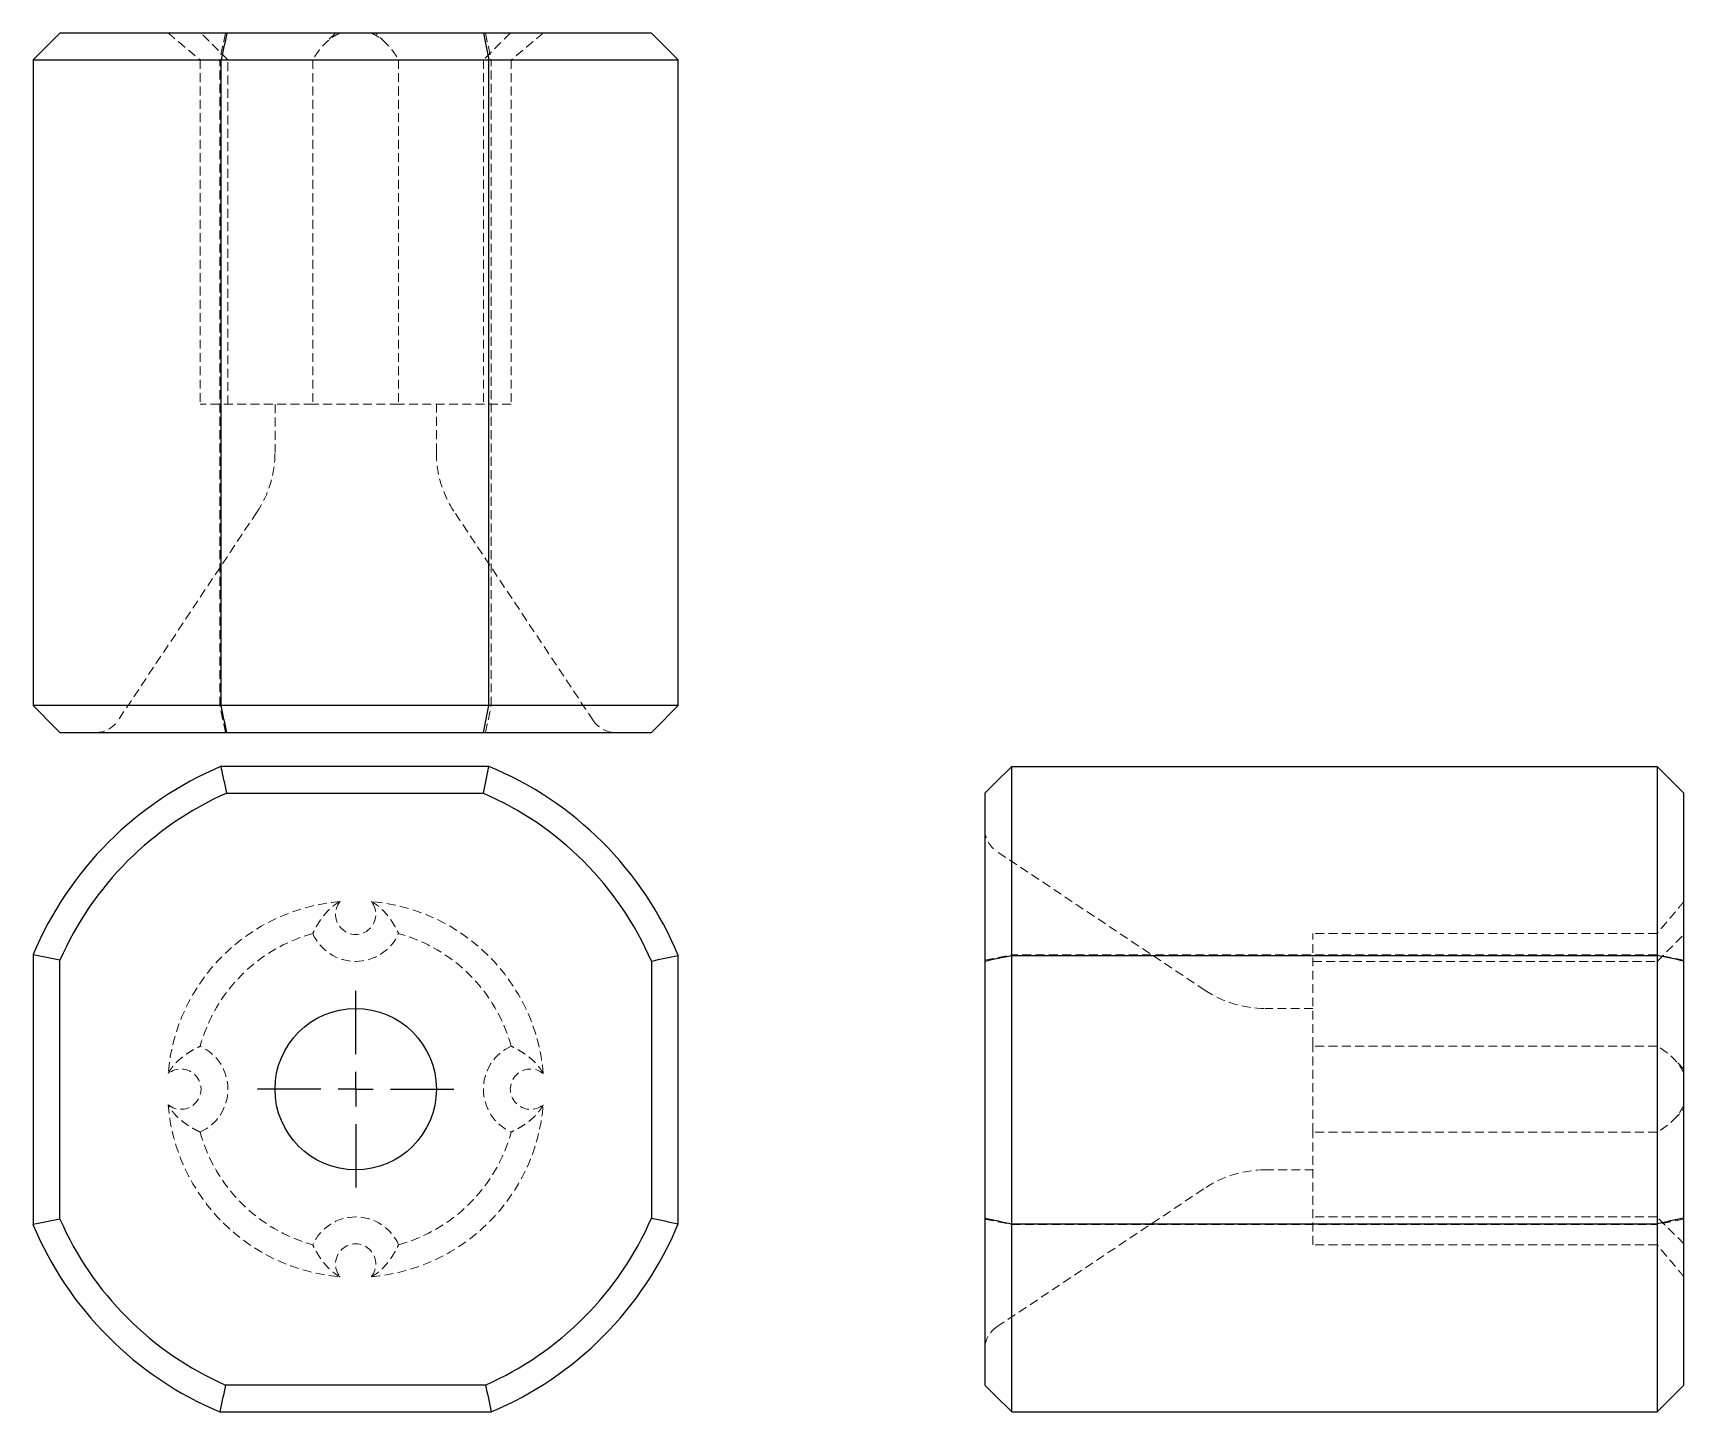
# Model space of a CAD drawing. Header units: millimetres. Extents: x 37 to 273, y 11 to 208.
import ezdxf

# ---------------------------------------------------------------- set-up
doc = ezdxf.new("R2010")
doc.units = ezdxf.units.MM
doc.linetypes.add('HIDDEN', pattern=[1.905, 1.27, -0.635])
doc.layers.add('10', color=7, linetype='Continuous')

# ---------------------------------------------------------------- blocks, each defined once
blk = doc.blocks.new('SW_CENTERMARKSYMBOL_0')
at = {"layer": '10', "color": 0}
for p, q in [((0, 5), (0, 14.04)), ((0, 0), (0, 2.5)), ((-5, 0), (-14.04, 0)), ((0, 0), (-2.5, 0)), ((0, 0), (0, -2.5)), ((0, 0), (2.5, 0)), ((5, 0), (14.04, 0)), ((0, -5), (0, -14.04))]:
    blk.add_line(p, q, dxfattribs=at)

msp = doc.modelspace()

# ---------------------------------------------------------------- linework, layer by layer
at = {"color": 7, "linetype": 'Continuous', "lineweight": 25}
for p, q in [((64.56, 208), (40.69, 208)), ((101.26, 208), (64.56, 208)), ((125.31, 208), (101.26, 208)), ((36.85, 204.15), (63.77, 204.15)), ((36.85, 204.15), (36.85, 111.84)), ((63.77, 204.15), (102.04, 204.15)), ((63.77, 111.84), (63.77, 204.15)), ((102.04, 204.15), (129.15, 204.15)), ((102.04, 111.84), (102.04, 204.15)), ((129.15, 111.84), (129.15, 204.15)), ((63.77, 111.84), (36.85, 111.84)), ((102.04, 111.84), (63.77, 111.84)), ((129.15, 111.84), (102.04, 111.84)), ((40.69, 108), (64.56, 108)), ((64.56, 108), (101.26, 108)), ((101.26, 108), (125.31, 108)), ((102.04, 103.15), (63.77, 103.15)), ((176.84, 103.15), (269.15, 103.15)), ((176.84, 76.1), (176.84, 103.15)), ((269.15, 103.15), (269.15, 76.1)), ((64.56, 99.31), (101.26, 99.31)), ((173, 99.31), (173, 75.32)), ((273, 75.32), (273, 99.31)), ((36.85, 76.22), (36.85, 37.64)), ((129.15, 37.76), (129.15, 76.1)), ((176.84, 76.1), (269.15, 76.1)), ((176.84, 37.76), (176.84, 76.1)), ((269.15, 76.1), (269.15, 37.76)), ((40.69, 38.42), (40.69, 75.43)), ((125.31, 75.32), (125.31, 38.55)), ((173, 75.32), (173, 38.55)), ((273, 38.55), (273, 75.32)), ((173, 38.55), (173, 14.69)), ((273, 14.69), (273, 38.55)), ((176.84, 37.76), (269.15, 37.76)), ((176.84, 10.85), (176.84, 37.76)), ((269.15, 37.76), (269.15, 10.85)), ((101.58, 14.69), (64.37, 14.69)), ((63.58, 10.85), (102.37, 10.85)), ((176.84, 10.85), (269.15, 10.85))]:
    msp.add_line(p, q, dxfattribs=at)
at = {"color": 7, "linetype": 'HIDDEN', "lineweight": 18}
for p, q in [((64.73, 204.15), (60.88, 208)), ((80.12, 208), (78.58, 206.47)), ((87.42, 206.46), (85.88, 208)), ((105.12, 208), (101.27, 204.15)), ((78.58, 206.47), (78.58, 206.46)), ((60.76, 204.15), (60.76, 154.92)), ((63.58, 111.84), (63.58, 204.15)), ((64.73, 154.92), (64.73, 204.15)), ((76.86, 204.15), (76.86, 154.92)), ((89.14, 204.15), (89.14, 154.92)), ((101.27, 204.15), (101.27, 154.92)), ((102.37, 111.84), (102.37, 204.15)), ((105.24, 204.15), (105.24, 154.92)), ((76.86, 154.92), (60.76, 154.92)), ((71.46, 154.92), (71.46, 148.04)), ((89.14, 154.92), (76.86, 154.92)), ((105.24, 154.92), (89.14, 154.92)), ((94.54, 148.04), (94.54, 154.92)), ((68.88, 139.51), (49.01, 109.71)), ((116.99, 109.71), (97.12, 139.51)), ((204.51, 71.12), (174.71, 90.99)), ((219.92, 63.14), (219.92, 79.24)), ((269.15, 79.24), (219.92, 79.24)), ((269.15, 75.27), (273, 79.12)), ((269.15, 76.22), (176.84, 76.22)), ((219.92, 75.27), (269.15, 75.27)), ((219.92, 68.54), (213.04, 68.54)), ((269.15, 63.14), (219.92, 63.14)), ((219.92, 50.86), (219.92, 63.14)), ((271.47, 61.42), (271.46, 61.42)), ((273, 59.88), (271.47, 61.42)), ((271.46, 52.58), (273, 54.12)), ((271.46, 52.58), (271.46, 52.58)), ((269.15, 50.86), (219.92, 50.86)), ((219.92, 34.76), (219.92, 50.86)), ((213.04, 45.46), (219.92, 45.46)), ((174.71, 23.01), (204.51, 42.88)), ((269.15, 38.73), (219.92, 38.73)), ((273, 34.88), (269.15, 38.73)), ((176.84, 37.64), (269.15, 37.64)), ((269.15, 34.76), (219.92, 34.76))]:
    msp.add_line(p, q, dxfattribs=at)
at = {"color": 7, "linetype": 'Continuous', "lineweight": 25}
msp.add_circle((83, 57), 11.54, dxfattribs=at)
at = {"color": 7, "linetype": 'HIDDEN', "lineweight": 18}
for centre, radius, start, end in [((56.08, 148.04), 15.38, 326.3099, 0), ((109.92, 148.04), 15.38, 180, 213.6901), ((45.81, 111.84), 3.85, 270, 326.3099), ((120.19, 111.84), 3.85, 213.6901, 270), ((176.84, 94.19), 3.85, 180, 236.3099), ((83, 57), 26.92, 94.7497, 175.2503), ((83, 82), 2.88, 140.6086, 39.3914), ((83, 57), 26.92, 4.7497, 85.2503), ((83, 57), 23.08, 105.433, 164.567), ((83, 82), 6.73, 204.1634, 335.8366), ((83, 57), 23.08, 15.433, 74.567), ((213.04, 83.92), 15.38, 236.3099, 270), ((58, 57), 6.73, 294.1634, 65.8366), ((108, 57), 6.73, 114.1634, 245.8366), ((58, 57), 2.88, 230.6086, 129.3914), ((108, 57), 2.88, 50.6086, 309.3914), ((83, 57), 26.92, 184.7497, 265.2503), ((83, 57), 26.92, 274.7497, 355.2503), ((83, 57), 23.08, 195.433, 254.567), ((83, 57), 23.08, 285.433, 344.567), ((213.04, 30.08), 15.38, 90, 123.6901), ((83, 32), 6.73, 24.1634, 155.8366), ((83, 32), 2.88, 320.6086, 219.3914), ((176.84, 19.81), 3.85, 123.6901, 180)]:
    msp.add_arc(centre, radius, start, end, dxfattribs=at)
at = {"color": 7, "linetype": 'Continuous', "lineweight": 25}
for centre, radius, start, end in [((83.28, 56.73), 50.36, 112.7928, 157.2201), ((82.97, 56.93), 50, 22.541, 67.5875), ((83.28, 56.73), 46.52, 113.7295, 156.2838), ((82.97, 56.93), 46.15, 23.4743, 66.6597), ((82.97, 56.93), 46.15, 203.6384, 246.2292), ((82.97, 56.93), 46.15, 293.7708, 336.5257), ((82.97, 56.93), 50, 202.6984, 247.1746), ((82.97, 56.93), 50, 292.8254, 337.459)]:
    msp.add_arc(centre, radius, start, end, dxfattribs=at)
for points in [[(40.69, 208), (39.41, 206.72), (38.13, 205.43), (36.85, 204.15)], [(64.56, 208), (64.29, 206.72), (64.03, 205.43), (63.77, 204.15)], [(101.26, 208), (101.52, 206.72), (101.78, 205.43), (102.04, 204.15)], [(125.31, 208), (126.59, 206.72), (127.87, 205.43), (129.15, 204.15)], [(40.69, 108), (39.41, 109.28), (38.13, 110.56), (36.85, 111.84)], [(64.56, 108), (64.29, 109.28), (64.03, 110.56), (63.77, 111.84)], [(101.26, 108), (101.52, 109.28), (101.78, 110.56), (102.04, 111.84)], [(125.31, 108), (126.59, 109.28), (127.87, 110.56), (129.15, 111.84)], [(64.56, 99.31), (64.29, 100.59), (64.03, 101.87), (63.77, 103.15)], [(101.26, 99.31), (101.52, 100.59), (101.78, 101.87), (102.04, 103.15)], [(173, 99.31), (174.28, 100.59), (175.56, 101.87), (176.84, 103.15)], [(273, 99.31), (271.72, 100.59), (270.43, 101.87), (269.15, 103.15)], [(40.69, 75.43), (39.41, 75.7), (38.13, 75.97), (36.85, 76.22)], [(125.31, 75.32), (126.59, 75.58), (127.87, 75.84), (129.15, 76.1)], [(173, 75.32), (174.28, 75.58), (175.56, 75.84), (176.84, 76.1)], [(273, 75.32), (271.72, 75.58), (270.43, 75.84), (269.15, 76.1)], [(40.69, 38.42), (39.41, 38.16), (38.13, 37.89), (36.85, 37.64)], [(125.31, 38.55), (126.59, 38.28), (127.87, 38.02), (129.15, 37.76)], [(173, 38.55), (174.28, 38.28), (175.56, 38.02), (176.84, 37.76)], [(273, 38.55), (271.72, 38.28), (270.43, 38.02), (269.15, 37.76)], [(64.37, 14.69), (64.1, 13.41), (63.84, 12.13), (63.58, 10.85)], [(101.58, 14.69), (101.85, 13.41), (102.11, 12.13), (102.37, 10.85)], [(173, 14.69), (174.28, 13.41), (175.56, 12.13), (176.84, 10.85)], [(273, 14.69), (271.72, 13.41), (270.43, 12.13), (269.15, 10.85)]]:
    msp.add_open_spline(points, degree=3, dxfattribs=at)
at = {"color": 7, "linetype": 'HIDDEN', "lineweight": 18}
for points, knots in [([(56.17, 208), (56.2, 207.97), (56.27, 207.92), (56.37, 207.83), (56.49, 207.73), (56.61, 207.63), (56.74, 207.52), (56.87, 207.41), (57.12, 207.2), (57.51, 206.88), (58.05, 206.42), (58.65, 205.92), (59.3, 205.38), (60, 204.78), (60.5, 204.37), (60.76, 204.15)], [0, 0, 0, 0, 0.030335, 0.061387, 0.093202, 0.125818, 0.159267, 0.193575, 0.228762, 0.33934, 0.460074, 0.582303, 0.715656, 0.851879, 1, 1, 1, 1]), ([(80.77, 208), (80.71, 207.97), (80.58, 207.91), (80.38, 207.81), (80.19, 207.71), (80, 207.6), (79.81, 207.48), (79.63, 207.35), (79.31, 207.12), (78.89, 206.77), (78.4, 206.29), (77.95, 205.77), (77.55, 205.25), (77.18, 204.71), (76.97, 204.34), (76.86, 204.15)], [0, 0, 0, 0, 0.032528, 0.0660366, 0.1005593, 0.1361261, 0.1727645, 0.210499, 0.2493522, 0.3679464, 0.4985232, 0.6180214, 0.7488599, 0.8682557, 1, 1, 1, 1]), ([(85.23, 208), (85.29, 207.97), (85.41, 207.92), (85.59, 207.83), (85.77, 207.73), (85.94, 207.63), (86.12, 207.52), (86.29, 207.41), (86.58, 207.2), (86.99, 206.88), (87.47, 206.42), (87.93, 205.92), (88.36, 205.38), (88.77, 204.78), (89.02, 204.37), (89.14, 204.15)], [0, 0, 0, 0, 0.030335, 0.061387, 0.093202, 0.125818, 0.159267, 0.193575, 0.228762, 0.33934, 0.460074, 0.582303, 0.715656, 0.851879, 1, 1, 1, 1]), ([(109.83, 208), (109.8, 207.97), (109.73, 207.91), (109.61, 207.81), (109.49, 207.71), (109.35, 207.6), (109.21, 207.48), (109.06, 207.35), (108.79, 207.12), (108.36, 206.77), (107.79, 206.29), (107.17, 205.77), (106.56, 205.25), (105.91, 204.71), (105.47, 204.34), (105.24, 204.15)], [0, 0, 0, 0, 0.032528, 0.066037, 0.100559, 0.136126, 0.172764, 0.210499, 0.249352, 0.367946, 0.498523, 0.618021, 0.74886, 0.868256, 1, 1, 1, 1]), ([(80.77, 83.83), (80.71, 83.8), (80.58, 83.73), (80.38, 83.61), (80.19, 83.49), (80, 83.35), (79.81, 83.21), (79.63, 83.06), (79.31, 82.79), (78.89, 82.36), (78.4, 81.79), (77.95, 81.17), (77.55, 80.56), (77.18, 79.91), (76.97, 79.47), (76.86, 79.24)], [0, 0, 0, 0, 0.032528, 0.0660366, 0.1005593, 0.1361261, 0.1727645, 0.210499, 0.2493522, 0.3679464, 0.4985232, 0.6180214, 0.7488599, 0.8682557, 1, 1, 1, 1]), ([(85.23, 83.83), (85.29, 83.8), (85.41, 83.73), (85.59, 83.63), (85.77, 83.51), (85.94, 83.39), (86.12, 83.26), (86.29, 83.13), (86.58, 82.88), (86.99, 82.49), (87.47, 81.95), (87.93, 81.35), (88.36, 80.7), (88.77, 80), (89.02, 79.5), (89.14, 79.24)], [0, 0, 0, 0, 0.030335, 0.061387, 0.093202, 0.125818, 0.159267, 0.193575, 0.228762, 0.33934, 0.460074, 0.582303, 0.715656, 0.851879, 1, 1, 1, 1]), ([(273, 83.83), (272.97, 83.8), (272.92, 83.73), (272.83, 83.63), (272.73, 83.51), (272.63, 83.39), (272.52, 83.26), (272.41, 83.13), (272.2, 82.88), (271.88, 82.49), (271.42, 81.95), (270.92, 81.35), (270.38, 80.7), (269.78, 80), (269.37, 79.5), (269.15, 79.24)], [0, 0, 0, 0, 0.030335, 0.061387, 0.093202, 0.125818, 0.159267, 0.193575, 0.228762, 0.33934, 0.460074, 0.582303, 0.715656, 0.851879, 1, 1, 1, 1]), ([(56.17, 59.23), (56.2, 59.29), (56.27, 59.41), (56.37, 59.59), (56.49, 59.77), (56.61, 59.94), (56.74, 60.12), (56.87, 60.29), (57.12, 60.58), (57.51, 60.99), (58.05, 61.47), (58.65, 61.93), (59.3, 62.36), (60, 62.77), (60.5, 63.02), (60.76, 63.14)], [0, 0, 0, 0, 0.030335, 0.061387, 0.093202, 0.125818, 0.159267, 0.193575, 0.228762, 0.33934, 0.460074, 0.582303, 0.715656, 0.851879, 1, 1, 1, 1]), ([(109.83, 59.23), (109.8, 59.29), (109.73, 59.42), (109.61, 59.62), (109.49, 59.81), (109.35, 60), (109.21, 60.19), (109.06, 60.37), (108.79, 60.69), (108.36, 61.11), (107.79, 61.6), (107.17, 62.05), (106.56, 62.45), (105.91, 62.82), (105.47, 63.03), (105.24, 63.14)], [0, 0, 0, 0, 0.032528, 0.066037, 0.100559, 0.136126, 0.172764, 0.210499, 0.249352, 0.367946, 0.498523, 0.618021, 0.74886, 0.868256, 1, 1, 1, 1]), ([(273, 59.23), (272.97, 59.29), (272.91, 59.42), (272.81, 59.62), (272.71, 59.81), (272.6, 60), (272.48, 60.19), (272.35, 60.37), (272.12, 60.69), (271.77, 61.11), (271.29, 61.6), (270.77, 62.05), (270.25, 62.45), (269.71, 62.82), (269.34, 63.03), (269.15, 63.14)], [0, 0, 0, 0, 0.032528, 0.066037, 0.100559, 0.136126, 0.172764, 0.210499, 0.249352, 0.367946, 0.498523, 0.618021, 0.74886, 0.868256, 1, 1, 1, 1]), ([(60.76, 50.86), (60.65, 50.91), (60.44, 51.01), (60.14, 51.17), (59.84, 51.32), (59.56, 51.48), (59.16, 51.73), (58.65, 52.07), (58.04, 52.53), (57.5, 53.01), (57.08, 53.46), (56.77, 53.84), (56.55, 54.14), (56.34, 54.45), (56.23, 54.67), (56.17, 54.77)], [0, 0, 0, 0, 0.060815, 0.119716, 0.176702, 0.231774, 0.284938, 0.418386, 0.540706, 0.661271, 0.77171, 0.832575, 0.890807, 0.946548, 1, 1, 1, 1]), ([(109.83, 54.77), (109.8, 54.71), (109.73, 54.59), (109.63, 54.41), (109.51, 54.23), (109.39, 54.06), (109.26, 53.88), (109.13, 53.71), (108.88, 53.42), (108.49, 53.01), (107.95, 52.53), (107.35, 52.07), (106.7, 51.64), (106, 51.23), (105.5, 50.98), (105.24, 50.86)], [0, 0, 0, 0, 0.030335, 0.061387, 0.093202, 0.125818, 0.159267, 0.193575, 0.228762, 0.33934, 0.460074, 0.582303, 0.715656, 0.851879, 1, 1, 1, 1]), ([(273, 54.77), (272.97, 54.71), (272.92, 54.59), (272.83, 54.41), (272.73, 54.23), (272.63, 54.06), (272.52, 53.88), (272.41, 53.71), (272.2, 53.42), (271.88, 53.01), (271.42, 52.53), (270.92, 52.07), (270.38, 51.64), (269.78, 51.23), (269.37, 50.98), (269.15, 50.86)], [0, 0, 0, 0, 0.030335, 0.061387, 0.093202, 0.125818, 0.159267, 0.193575, 0.228762, 0.33934, 0.460074, 0.582303, 0.715656, 0.851879, 1, 1, 1, 1]), ([(80.77, 30.17), (80.71, 30.2), (80.59, 30.27), (80.41, 30.37), (80.23, 30.49), (80.06, 30.61), (79.88, 30.74), (79.71, 30.87), (79.42, 31.12), (79.01, 31.51), (78.53, 32.05), (78.07, 32.65), (77.64, 33.3), (77.23, 34), (76.98, 34.5), (76.86, 34.76)], [0, 0, 0, 0, 0.030335, 0.061387, 0.093202, 0.125818, 0.159267, 0.193575, 0.228762, 0.33934, 0.460074, 0.582303, 0.715656, 0.851879, 1, 1, 1, 1]), ([(85.23, 30.17), (85.29, 30.2), (85.42, 30.27), (85.62, 30.39), (85.81, 30.51), (86, 30.65), (86.19, 30.79), (86.37, 30.94), (86.69, 31.21), (87.11, 31.64), (87.6, 32.21), (88.05, 32.83), (88.45, 33.44), (88.82, 34.09), (89.03, 34.53), (89.14, 34.76)], [0, 0, 0, 0, 0.032528, 0.0660366, 0.1005593, 0.1361261, 0.1727645, 0.210499, 0.2493522, 0.3679464, 0.4985232, 0.6180214, 0.7488599, 0.8682557, 1, 1, 1, 1]), ([(273, 30.17), (272.97, 30.2), (272.91, 30.27), (272.81, 30.39), (272.71, 30.51), (272.6, 30.65), (272.48, 30.79), (272.35, 30.94), (272.12, 31.21), (271.77, 31.64), (271.29, 32.21), (270.77, 32.83), (270.25, 33.44), (269.71, 34.09), (269.34, 34.53), (269.15, 34.76)], [0, 0, 0, 0, 0.032528, 0.0660366, 0.1005593, 0.1361261, 0.1727645, 0.210499, 0.2493522, 0.3679464, 0.4985232, 0.6180214, 0.7488599, 0.8682557, 1, 1, 1, 1])]:
    msp.add_open_spline(points, degree=3, knots=knots, dxfattribs=at)
for points in [[(64.37, 208), (64.1, 206.72), (63.84, 205.43), (63.58, 204.15)], [(101.58, 208), (101.85, 206.72), (102.11, 205.43), (102.37, 204.15)], [(64.37, 108), (64.1, 109.28), (63.84, 110.56), (63.58, 111.84)], [(101.58, 108), (101.85, 109.28), (102.11, 110.56), (102.37, 111.84)], [(173, 75.43), (174.28, 75.7), (175.56, 75.97), (176.84, 76.22)], [(273, 75.43), (271.72, 75.7), (270.43, 75.97), (269.15, 76.22)], [(173, 38.42), (174.28, 38.16), (175.56, 37.89), (176.84, 37.64)], [(273, 38.42), (271.72, 38.16), (270.43, 37.89), (269.15, 37.64)]]:
    msp.add_open_spline(points, degree=3, dxfattribs=at)

# ---------------------------------------------------------------- block references
at = {"layer": '10'}
msp.add_blockref('SW_CENTERMARKSYMBOL_0', (83, 57), dxfattribs=at)

doc.saveas('drawing.dxf')
